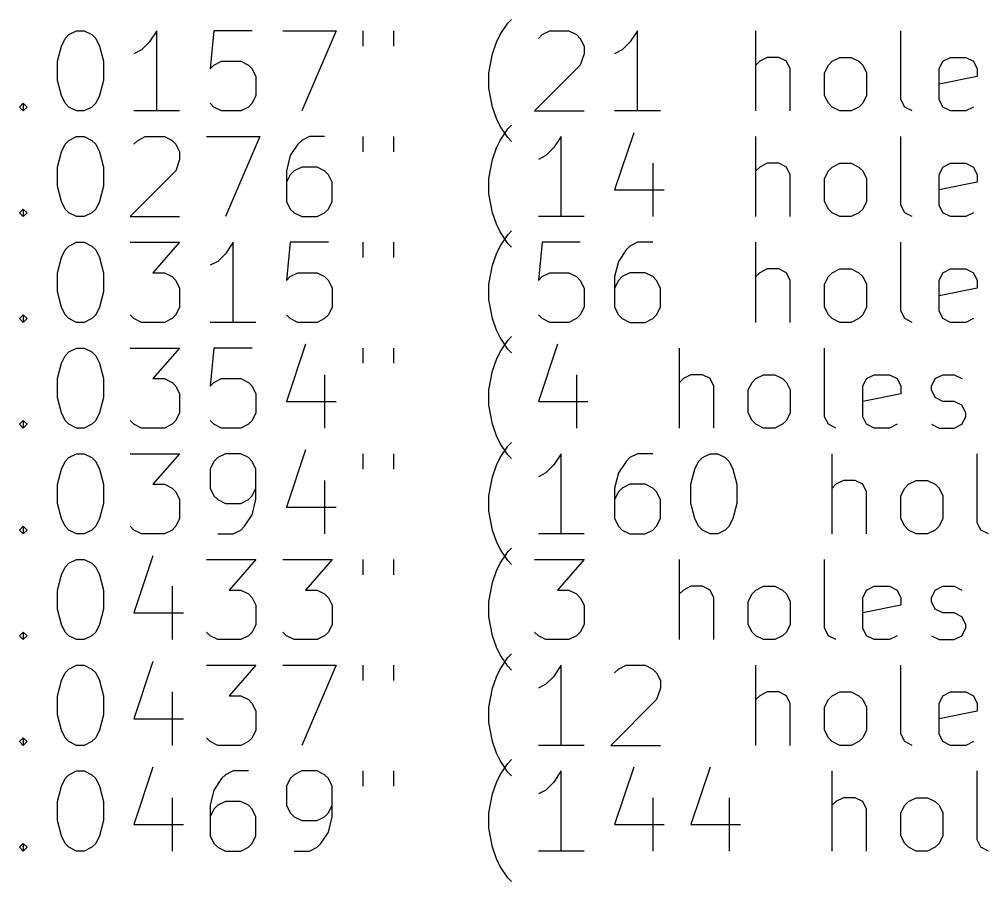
# Model space of a CAD drawing. Extents: x 114 to 215, y -162 to -37.
# Drawn here: x 138.6 to 162.79, y -161.86 to -140.34 of the extents above; entities that cross this region are included whole.
import ezdxf

# ---------------------------------------------------------------- set-up
doc = ezdxf.new("R2010")
doc.units = 0
doc.layers.add('BLACK', color=7, linetype='CONTINUOUS')

msp = doc.modelspace()

# ---------------------------------------------------------------- linework, layer by layer
at = {"layer": 'BLACK', "linetype": 'CONTINUOUS'}
for p, q in [((150.598, -140.718), (150.789, -140.432)), ((150.789, -140.432), (150.884, -140.337)), ((139.741, -140.813), (139.836, -140.718)), ((139.836, -140.718), (140.027, -140.622)), ((140.027, -140.622), (140.217, -140.622)), ((140.217, -140.622), (140.408, -140.718)), ((140.408, -140.718), (140.503, -140.813)), ((142.027, -140.622), (141.836, -140.908)), ((142.027, -142.622), (142.027, -140.622)), ((143.455, -140.622), (143.36, -141.575)), ((144.408, -140.622), (143.455, -140.622)), ((145.17, -140.622), (146.503, -140.622)), ((146.503, -140.622), (145.646, -142.622)), ((147.17, -140.622), (147.17, -141.003)), ((147.932, -140.622), (147.932, -141.003)), ((150.503, -140.908), (150.598, -140.718)), ((151.551, -140.813), (151.646, -140.718)), ((151.646, -140.718), (151.836, -140.622)), ((151.836, -140.622), (152.313, -140.622)), ((152.313, -140.622), (152.503, -140.718)), ((152.503, -140.718), (152.598, -140.813)), ((154.027, -140.622), (153.836, -140.908)), ((154.027, -142.622), (154.027, -140.622)), ((156.979, -142.622), (156.979, -140.622)), ((160.598, -142.337), (160.598, -140.622)), ((139.551, -141.384), (139.646, -141.003)), ((139.646, -141.003), (139.741, -140.813)), ((140.503, -140.813), (140.598, -141.003)), ((140.598, -141.003), (140.694, -141.384)), ((141.836, -140.908), (141.646, -141.098)), ((150.408, -141.194), (150.503, -140.908)), ((152.598, -140.813), (152.694, -141.003)), ((152.694, -141.003), (152.694, -141.194)), ((153.836, -140.908), (153.646, -141.098)), ((141.646, -141.098), (141.455, -141.194)), ((150.313, -141.67), (150.408, -141.194)), ((152.694, -141.194), (152.598, -141.479)), ((153.646, -141.098), (153.455, -141.194)), ((139.551, -141.86), (139.551, -141.384)), ((140.694, -141.384), (140.694, -141.86)), ((143.36, -141.575), (143.455, -141.479)), ((143.455, -141.479), (143.646, -141.384)), ((143.646, -141.384), (144.122, -141.384)), ((144.122, -141.384), (144.313, -141.479)), ((144.313, -141.479), (144.408, -141.575)), ((152.598, -141.479), (151.455, -142.622)), ((157.075, -141.384), (156.979, -141.479)), ((157.265, -141.289), (157.075, -141.384)), ((157.551, -141.289), (157.265, -141.289)), ((157.741, -141.384), (157.551, -141.289)), ((157.836, -141.575), (157.741, -141.384)), ((158.694, -141.67), (158.789, -141.479)), ((158.789, -141.479), (158.884, -141.384)), ((158.884, -141.384), (159.075, -141.289)), ((159.075, -141.289), (159.36, -141.289)), ((159.36, -141.289), (159.551, -141.384)), ((159.551, -141.384), (159.646, -141.479)), ((159.646, -141.479), (159.741, -141.67)), ((161.551, -141.575), (161.646, -141.384)), ((161.646, -141.384), (161.836, -141.289)), ((161.836, -141.289), (162.217, -141.289)), ((162.217, -141.289), (162.408, -141.384)), ((162.408, -141.384), (162.503, -141.575)), ((144.408, -141.575), (144.503, -141.765)), ((150.313, -142.051), (150.313, -141.67)), ((157.836, -142.622), (157.836, -141.575)), ((158.694, -142.241), (158.694, -141.67)), ((159.741, -141.67), (159.741, -142.241)), ((161.551, -142.337), (161.551, -141.575)), ((162.503, -141.575), (162.503, -141.765)), ((139.646, -142.241), (139.551, -141.86)), ((140.694, -141.86), (140.598, -142.241)), ((144.503, -141.765), (144.503, -142.241)), ((162.503, -141.765), (161.551, -141.956)), ((139.741, -142.432), (139.646, -142.241)), ((140.598, -142.241), (140.503, -142.432)), ((144.503, -142.241), (144.408, -142.432)), ((150.408, -142.527), (150.313, -142.051)), ((158.789, -142.432), (158.694, -142.241)), ((159.741, -142.241), (159.646, -142.432)), ((138.598, -142.527), (138.694, -142.432)), ((138.694, -142.432), (138.789, -142.527)), ((138.694, -142.432), (138.694, -142.622)), ((139.836, -142.527), (139.741, -142.432)), ((140.503, -142.432), (140.408, -142.527)), ((143.455, -142.527), (143.36, -142.432)), ((144.408, -142.432), (144.313, -142.527)), ((158.884, -142.527), (158.789, -142.432)), ((159.646, -142.432), (159.551, -142.527)), ((160.694, -142.527), (160.598, -142.337)), ((161.646, -142.527), (161.551, -142.337)), ((138.694, -142.622), (138.598, -142.527)), ((138.789, -142.527), (138.694, -142.622)), ((140.027, -142.622), (139.836, -142.527)), ((140.217, -142.622), (140.027, -142.622)), ((140.408, -142.527), (140.217, -142.622)), ((142.598, -142.622), (141.455, -142.622)), ((143.646, -142.622), (143.455, -142.527)), ((144.122, -142.622), (143.646, -142.622)), ((144.313, -142.527), (144.122, -142.622)), ((150.503, -142.813), (150.408, -142.527)), ((151.455, -142.622), (152.694, -142.622)), ((154.598, -142.622), (153.455, -142.622)), ((159.075, -142.622), (158.884, -142.527)), ((159.36, -142.622), (159.075, -142.622)), ((159.551, -142.527), (159.36, -142.622)), ((160.884, -142.622), (160.694, -142.527)), ((161.836, -142.622), (161.646, -142.527)), ((162.217, -142.622), (161.836, -142.622)), ((162.408, -142.527), (162.217, -142.622)), ((150.598, -143.003), (150.503, -142.813)), ((150.789, -143.289), (150.598, -143.003)), ((150.598, -143.357), (150.789, -143.072)), ((150.789, -143.072), (150.884, -142.977)), ((153.932, -143.167), (153.455, -144.596)), ((139.741, -143.453), (139.836, -143.357)), ((139.836, -143.357), (140.027, -143.262)), ((140.027, -143.262), (140.217, -143.262)), ((140.217, -143.262), (140.408, -143.357)), ((140.408, -143.357), (140.503, -143.453)), ((141.455, -143.453), (141.551, -143.357)), ((141.551, -143.357), (141.741, -143.262)), ((141.741, -143.262), (142.217, -143.262)), ((142.217, -143.262), (142.408, -143.357)), ((142.408, -143.357), (142.503, -143.453)), ((143.265, -143.262), (144.598, -143.262)), ((144.598, -143.262), (143.741, -145.262)), ((145.646, -143.357), (145.551, -143.453)), ((145.836, -143.262), (145.646, -143.357)), ((146.217, -143.262), (145.836, -143.262)), ((147.17, -143.262), (147.17, -143.643)), ((147.932, -143.262), (147.932, -143.643)), ((150.503, -143.548), (150.598, -143.357)), ((150.884, -143.384), (150.789, -143.289)), ((152.122, -143.262), (151.932, -143.548)), ((152.122, -145.262), (152.122, -143.262)), ((156.979, -145.262), (156.979, -143.262)), ((160.598, -144.977), (160.598, -143.262)), ((139.551, -144.024), (139.646, -143.643)), ((139.646, -143.643), (139.741, -143.453)), ((140.503, -143.453), (140.598, -143.643)), ((140.598, -143.643), (140.694, -144.024)), ((142.503, -143.453), (142.598, -143.643)), ((142.598, -143.643), (142.598, -143.834)), ((145.551, -143.453), (145.36, -143.738)), ((150.408, -143.834), (150.503, -143.548)), ((151.932, -143.548), (151.741, -143.738)), ((142.598, -143.834), (142.503, -144.119)), ((145.36, -143.738), (145.265, -144.119)), ((150.313, -144.31), (150.408, -143.834)), ((151.741, -143.738), (151.551, -143.834)), ((154.408, -143.929), (154.408, -145.262)), ((157.265, -143.929), (157.075, -144.024)), ((157.551, -143.929), (157.265, -143.929)), ((157.741, -144.024), (157.551, -143.929)), ((158.884, -144.024), (159.075, -143.929)), ((159.075, -143.929), (159.36, -143.929)), ((159.36, -143.929), (159.551, -144.024)), ((161.646, -144.024), (161.836, -143.929)), ((161.836, -143.929), (162.217, -143.929)), ((162.217, -143.929), (162.408, -144.024)), ((139.551, -144.5), (139.551, -144.024)), ((140.694, -144.024), (140.694, -144.5)), ((142.503, -144.119), (141.36, -145.262)), ((145.265, -144.119), (145.265, -144.881)), ((145.455, -144.119), (145.36, -144.215)), ((145.646, -144.024), (145.455, -144.119)), ((146.027, -144.024), (145.646, -144.024)), ((146.217, -144.119), (146.027, -144.024)), ((146.313, -144.215), (146.217, -144.119)), ((157.075, -144.024), (156.979, -144.119)), ((157.836, -144.215), (157.741, -144.024)), ((158.694, -144.31), (158.789, -144.119)), ((158.789, -144.119), (158.884, -144.024)), ((159.551, -144.024), (159.646, -144.119)), ((159.646, -144.119), (159.741, -144.31)), ((161.551, -144.215), (161.646, -144.024)), ((162.408, -144.024), (162.503, -144.215)), ((145.36, -144.215), (145.265, -144.405)), ((146.408, -144.405), (146.313, -144.215)), ((146.408, -144.881), (146.408, -144.405)), ((150.313, -144.691), (150.313, -144.31)), ((157.836, -145.262), (157.836, -144.215)), ((158.694, -144.881), (158.694, -144.31)), ((159.741, -144.31), (159.741, -144.881)), ((161.551, -144.977), (161.551, -144.215)), ((162.503, -144.405), (161.551, -144.596)), ((162.503, -144.215), (162.503, -144.405)), ((139.646, -144.881), (139.551, -144.5)), ((140.694, -144.5), (140.598, -144.881)), ((153.455, -144.596), (154.694, -144.596)), ((139.741, -145.072), (139.646, -144.881)), ((140.598, -144.881), (140.503, -145.072)), ((145.265, -144.881), (145.36, -145.072)), ((146.313, -145.072), (146.408, -144.881)), ((150.408, -145.167), (150.313, -144.691)), ((158.789, -145.072), (158.694, -144.881)), ((159.741, -144.881), (159.646, -145.072)), ((138.598, -145.167), (138.694, -145.072)), ((138.694, -145.072), (138.789, -145.167)), ((138.694, -145.072), (138.694, -145.262)), ((139.836, -145.167), (139.741, -145.072)), ((140.503, -145.072), (140.408, -145.167)), ((145.36, -145.072), (145.455, -145.167)), ((146.217, -145.167), (146.313, -145.072)), ((158.884, -145.167), (158.789, -145.072)), ((159.646, -145.072), (159.551, -145.167)), ((160.694, -145.167), (160.598, -144.977)), ((161.646, -145.167), (161.551, -144.977)), ((138.694, -145.262), (138.598, -145.167)), ((138.789, -145.167), (138.694, -145.262)), ((140.027, -145.262), (139.836, -145.167)), ((140.217, -145.262), (140.027, -145.262)), ((140.408, -145.167), (140.217, -145.262)), ((141.36, -145.262), (142.598, -145.262)), ((145.455, -145.167), (145.646, -145.262)), ((145.646, -145.262), (146.027, -145.262)), ((146.027, -145.262), (146.217, -145.167)), ((150.503, -145.453), (150.408, -145.167)), ((152.694, -145.262), (151.551, -145.262)), ((159.075, -145.262), (158.884, -145.167)), ((159.36, -145.262), (159.075, -145.262)), ((159.551, -145.167), (159.36, -145.262)), ((160.884, -145.262), (160.694, -145.167)), ((161.836, -145.262), (161.646, -145.167)), ((162.217, -145.262), (161.836, -145.262)), ((162.408, -145.167), (162.217, -145.262)), ((150.598, -145.643), (150.503, -145.453)), ((150.789, -145.712), (150.884, -145.617)), ((150.789, -145.929), (150.598, -145.643)), ((150.598, -145.998), (150.789, -145.712)), ((139.646, -146.283), (139.741, -146.093)), ((139.741, -146.093), (139.836, -145.998)), ((139.836, -145.998), (140.027, -145.902)), ((140.027, -145.902), (140.217, -145.902)), ((140.217, -145.902), (140.408, -145.998)), ((140.408, -145.998), (140.503, -146.093)), ((140.503, -146.093), (140.598, -146.283)), ((141.36, -145.902), (142.598, -145.902)), ((142.598, -145.902), (141.932, -146.664)), ((143.932, -145.902), (143.741, -146.188)), ((143.932, -147.902), (143.932, -145.902)), ((145.36, -145.902), (145.265, -146.855)), ((146.313, -145.902), (145.36, -145.902)), ((147.17, -145.902), (147.17, -146.283)), ((147.932, -145.902), (147.932, -146.283)), ((150.503, -146.188), (150.598, -145.998)), ((150.884, -146.024), (150.789, -145.929)), ((151.646, -145.902), (151.551, -146.855)), ((152.598, -145.902), (151.646, -145.902)), ((153.741, -146.093), (153.551, -146.378)), ((153.836, -145.998), (153.741, -146.093)), ((154.027, -145.902), (153.836, -145.998)), ((154.408, -145.902), (154.027, -145.902)), ((156.979, -147.902), (156.979, -145.902)), ((160.598, -147.617), (160.598, -145.902)), ((139.551, -146.664), (139.646, -146.283)), ((140.598, -146.283), (140.694, -146.664)), ((143.741, -146.188), (143.551, -146.378)), ((150.408, -146.474), (150.503, -146.188)), ((143.551, -146.378), (143.36, -146.474)), ((150.313, -146.95), (150.408, -146.474)), ((153.551, -146.378), (153.455, -146.759)), ((157.265, -146.569), (157.075, -146.664)), ((157.551, -146.569), (157.265, -146.569)), ((157.741, -146.664), (157.551, -146.569)), ((158.884, -146.664), (159.075, -146.569)), ((159.075, -146.569), (159.36, -146.569)), ((159.36, -146.569), (159.551, -146.664)), ((161.646, -146.664), (161.836, -146.569)), ((161.836, -146.569), (162.217, -146.569)), ((162.217, -146.569), (162.408, -146.664)), ((139.551, -147.14), (139.551, -146.664)), ((140.694, -146.664), (140.694, -147.14)), ((141.932, -146.664), (142.217, -146.664)), ((142.217, -146.664), (142.408, -146.759)), ((142.408, -146.759), (142.503, -146.855)), ((145.265, -146.855), (145.36, -146.759)), ((145.36, -146.759), (145.551, -146.664)), ((145.551, -146.664), (146.027, -146.664)), ((146.027, -146.664), (146.217, -146.759)), ((146.217, -146.759), (146.313, -146.855)), ((151.551, -146.855), (151.646, -146.759)), ((151.646, -146.759), (151.836, -146.664)), ((151.836, -146.664), (152.313, -146.664)), ((152.313, -146.664), (152.503, -146.759)), ((152.503, -146.759), (152.598, -146.855)), ((153.455, -146.759), (153.455, -147.521)), ((153.646, -146.759), (153.551, -146.855)), ((153.836, -146.664), (153.646, -146.759)), ((154.217, -146.664), (153.836, -146.664)), ((154.408, -146.759), (154.217, -146.664)), ((154.503, -146.855), (154.408, -146.759)), ((157.075, -146.664), (156.979, -146.759)), ((157.836, -146.855), (157.741, -146.664)), ((158.694, -146.95), (158.789, -146.759)), ((158.789, -146.759), (158.884, -146.664)), ((159.551, -146.664), (159.646, -146.759)), ((159.646, -146.759), (159.741, -146.95)), ((161.551, -146.855), (161.646, -146.664)), ((162.408, -146.664), (162.503, -146.855)), ((142.503, -146.855), (142.598, -147.045)), ((142.598, -147.045), (142.598, -147.521)), ((146.313, -146.855), (146.408, -147.045)), ((146.408, -147.045), (146.408, -147.521)), ((150.313, -147.331), (150.313, -146.95)), ((152.598, -146.855), (152.694, -147.045)), ((152.694, -147.045), (152.694, -147.521)), ((153.551, -146.855), (153.455, -147.045)), ((154.598, -147.045), (154.503, -146.855)), ((154.598, -147.521), (154.598, -147.045)), ((157.836, -147.902), (157.836, -146.855)), ((158.694, -147.521), (158.694, -146.95)), ((159.741, -146.95), (159.741, -147.521)), ((161.551, -147.617), (161.551, -146.855)), ((162.503, -147.045), (161.551, -147.236)), ((162.503, -146.855), (162.503, -147.045)), ((139.646, -147.521), (139.551, -147.14)), ((140.694, -147.14), (140.598, -147.521)), ((139.741, -147.712), (139.646, -147.521)), ((140.598, -147.521), (140.503, -147.712)), ((142.598, -147.521), (142.503, -147.712)), ((146.408, -147.521), (146.313, -147.712)), ((150.408, -147.807), (150.313, -147.331)), ((152.694, -147.521), (152.598, -147.712)), ((153.455, -147.521), (153.551, -147.712)), ((154.503, -147.712), (154.598, -147.521)), ((158.789, -147.712), (158.694, -147.521)), ((159.741, -147.521), (159.646, -147.712)), ((138.598, -147.807), (138.694, -147.712)), ((138.694, -147.902), (138.598, -147.807)), ((138.694, -147.712), (138.789, -147.807)), ((138.694, -147.712), (138.694, -147.902)), ((138.789, -147.807), (138.694, -147.902)), ((139.836, -147.807), (139.741, -147.712)), ((140.027, -147.902), (139.836, -147.807)), ((140.408, -147.807), (140.217, -147.902)), ((140.503, -147.712), (140.408, -147.807)), ((141.455, -147.807), (141.36, -147.712)), ((141.646, -147.902), (141.455, -147.807)), ((142.408, -147.807), (142.217, -147.902)), ((142.503, -147.712), (142.408, -147.807)), ((145.36, -147.807), (145.265, -147.712)), ((145.551, -147.902), (145.36, -147.807)), ((146.217, -147.807), (146.027, -147.902)), ((146.313, -147.712), (146.217, -147.807)), ((150.503, -148.093), (150.408, -147.807)), ((151.646, -147.807), (151.551, -147.712)), ((151.836, -147.902), (151.646, -147.807)), ((152.503, -147.807), (152.313, -147.902)), ((152.598, -147.712), (152.503, -147.807)), ((153.551, -147.712), (153.646, -147.807)), ((153.646, -147.807), (153.836, -147.902)), ((154.217, -147.902), (154.408, -147.807)), ((154.408, -147.807), (154.503, -147.712)), ((158.884, -147.807), (158.789, -147.712)), ((159.075, -147.902), (158.884, -147.807)), ((159.551, -147.807), (159.36, -147.902)), ((159.646, -147.712), (159.551, -147.807)), ((160.694, -147.807), (160.598, -147.617)), ((160.884, -147.902), (160.694, -147.807)), ((161.646, -147.807), (161.551, -147.617)), ((161.836, -147.902), (161.646, -147.807)), ((162.408, -147.807), (162.217, -147.902)), ((140.217, -147.902), (140.027, -147.902)), ((142.217, -147.902), (141.646, -147.902)), ((144.503, -147.902), (143.36, -147.902)), ((146.027, -147.902), (145.551, -147.902)), ((152.313, -147.902), (151.836, -147.902)), ((153.836, -147.902), (154.217, -147.902)), ((159.36, -147.902), (159.075, -147.902)), ((162.217, -147.902), (161.836, -147.902)), ((150.598, -148.283), (150.503, -148.093)), ((150.789, -148.569), (150.598, -148.283)), ((150.789, -148.352), (150.884, -148.257)), ((145.741, -148.447), (145.265, -149.876)), ((150.598, -148.637), (150.789, -148.352)), ((152.027, -148.447), (151.551, -149.876)), ((139.646, -148.923), (139.741, -148.733)), ((139.741, -148.733), (139.836, -148.637)), ((139.836, -148.637), (140.027, -148.542)), ((140.027, -148.542), (140.217, -148.542)), ((140.217, -148.542), (140.408, -148.637)), ((140.408, -148.637), (140.503, -148.733)), ((140.503, -148.733), (140.598, -148.923)), ((141.36, -148.542), (142.598, -148.542)), ((142.598, -148.542), (141.932, -149.304)), ((143.455, -148.542), (143.36, -149.495)), ((144.408, -148.542), (143.455, -148.542)), ((147.17, -148.542), (147.17, -148.923)), ((147.932, -148.542), (147.932, -148.923)), ((150.503, -148.828), (150.598, -148.637)), ((150.884, -148.664), (150.789, -148.569)), ((155.075, -150.542), (155.075, -148.542)), ((158.694, -150.257), (158.694, -148.542)), ((139.551, -149.304), (139.646, -148.923)), ((140.598, -148.923), (140.694, -149.304)), ((150.408, -149.114), (150.503, -148.828)), ((146.217, -149.209), (146.217, -150.542)), ((150.313, -149.59), (150.408, -149.114)), ((152.503, -149.209), (152.503, -150.542)), ((155.36, -149.209), (155.17, -149.304)), ((155.646, -149.209), (155.36, -149.209)), ((155.836, -149.304), (155.646, -149.209)), ((156.979, -149.304), (157.17, -149.209)), ((157.17, -149.209), (157.455, -149.209)), ((157.455, -149.209), (157.646, -149.304)), ((159.741, -149.304), (159.932, -149.209)), ((159.932, -149.209), (160.313, -149.209)), ((160.313, -149.209), (160.503, -149.304)), ((161.455, -149.304), (161.646, -149.209)), ((161.646, -149.209), (161.932, -149.209)), ((161.932, -149.209), (162.122, -149.304)), ((139.551, -149.78), (139.551, -149.304)), ((140.694, -149.304), (140.694, -149.78)), ((141.932, -149.304), (142.217, -149.304)), ((142.217, -149.304), (142.408, -149.399)), ((142.408, -149.399), (142.503, -149.495)), ((142.503, -149.495), (142.598, -149.685)), ((143.36, -149.495), (143.455, -149.399)), ((143.455, -149.399), (143.646, -149.304)), ((143.646, -149.304), (144.122, -149.304)), ((144.122, -149.304), (144.313, -149.399)), ((144.313, -149.399), (144.408, -149.495)), ((144.408, -149.495), (144.503, -149.685)), ((155.17, -149.304), (155.075, -149.399)), ((155.932, -149.495), (155.836, -149.304)), ((155.932, -150.542), (155.932, -149.495)), ((156.789, -149.59), (156.884, -149.399)), ((156.884, -149.399), (156.979, -149.304)), ((157.646, -149.304), (157.741, -149.399)), ((157.741, -149.399), (157.836, -149.59)), ((159.646, -149.495), (159.741, -149.304)), ((159.646, -150.257), (159.646, -149.495)), ((160.503, -149.304), (160.598, -149.495)), ((160.598, -149.495), (160.598, -149.685)), ((161.36, -149.495), (161.455, -149.304)), ((161.36, -149.59), (161.36, -149.495)), ((142.598, -149.685), (142.598, -150.161)), ((144.503, -149.685), (144.503, -150.161)), ((150.313, -149.971), (150.313, -149.59)), ((156.789, -150.161), (156.789, -149.59)), ((157.836, -149.59), (157.836, -150.161)), ((160.598, -149.685), (159.646, -149.876)), ((161.455, -149.78), (161.36, -149.59)), ((139.646, -150.161), (139.551, -149.78)), ((140.694, -149.78), (140.598, -150.161)), ((145.265, -149.876), (146.503, -149.876)), ((150.408, -150.447), (150.313, -149.971)), ((151.551, -149.876), (152.789, -149.876)), ((161.646, -149.876), (161.455, -149.78)), ((161.932, -149.876), (161.646, -149.876)), ((162.122, -149.971), (161.932, -149.876)), ((162.217, -150.161), (162.122, -149.971)), ((139.741, -150.352), (139.646, -150.161)), ((140.598, -150.161), (140.503, -150.352)), ((142.598, -150.161), (142.503, -150.352)), ((144.503, -150.161), (144.408, -150.352)), ((156.884, -150.352), (156.789, -150.161)), ((157.836, -150.161), (157.741, -150.352)), ((162.217, -150.257), (162.217, -150.161)), ((138.598, -150.447), (138.694, -150.352)), ((138.694, -150.542), (138.598, -150.447)), ((138.694, -150.352), (138.789, -150.447)), ((138.694, -150.352), (138.694, -150.542)), ((138.789, -150.447), (138.694, -150.542)), ((139.836, -150.447), (139.741, -150.352)), ((140.027, -150.542), (139.836, -150.447)), ((140.408, -150.447), (140.217, -150.542)), ((140.503, -150.352), (140.408, -150.447)), ((141.455, -150.447), (141.36, -150.352)), ((141.646, -150.542), (141.455, -150.447)), ((142.408, -150.447), (142.217, -150.542)), ((142.503, -150.352), (142.408, -150.447)), ((143.455, -150.447), (143.36, -150.352)), ((143.646, -150.542), (143.455, -150.447)), ((144.313, -150.447), (144.122, -150.542)), ((144.408, -150.352), (144.313, -150.447)), ((150.503, -150.733), (150.408, -150.447)), ((156.979, -150.447), (156.884, -150.352)), ((157.17, -150.542), (156.979, -150.447)), ((157.646, -150.447), (157.455, -150.542)), ((157.741, -150.352), (157.646, -150.447)), ((158.789, -150.447), (158.694, -150.257)), ((158.979, -150.542), (158.789, -150.447)), ((159.741, -150.447), (159.646, -150.257)), ((159.932, -150.542), (159.741, -150.447)), ((160.503, -150.447), (160.313, -150.542)), ((161.36, -150.447), (161.551, -150.542)), ((161.932, -150.542), (162.122, -150.447)), ((162.122, -150.447), (162.217, -150.257)), ((140.217, -150.542), (140.027, -150.542)), ((142.217, -150.542), (141.646, -150.542)), ((144.122, -150.542), (143.646, -150.542)), ((157.455, -150.542), (157.17, -150.542)), ((160.313, -150.542), (159.932, -150.542)), ((161.551, -150.542), (161.932, -150.542)), ((150.598, -150.923), (150.503, -150.733)), ((150.789, -151.209), (150.598, -150.923)), ((150.789, -150.992), (150.884, -150.897)), ((139.836, -151.278), (140.027, -151.182)), ((140.027, -151.182), (140.217, -151.182)), ((140.217, -151.182), (140.408, -151.278)), ((141.36, -151.182), (142.598, -151.182)), ((142.598, -151.182), (141.932, -151.944)), ((143.741, -151.182), (143.551, -151.278)), ((144.122, -151.182), (143.741, -151.182)), ((144.313, -151.278), (144.122, -151.182)), ((145.741, -151.087), (145.265, -152.516)), ((147.17, -151.182), (147.17, -151.563)), ((147.932, -151.182), (147.932, -151.563)), ((150.598, -151.278), (150.789, -150.992)), ((152.122, -151.182), (151.932, -151.468)), ((152.122, -153.182), (152.122, -151.182)), ((154.027, -151.182), (153.836, -151.278)), ((154.408, -151.182), (154.027, -151.182)), ((155.646, -151.278), (155.836, -151.182)), ((155.836, -151.182), (156.027, -151.182)), ((156.027, -151.182), (156.217, -151.278)), ((158.884, -153.182), (158.884, -151.182)), ((162.503, -152.897), (162.503, -151.182)), ((139.646, -151.563), (139.741, -151.373)), ((139.741, -151.373), (139.836, -151.278)), ((140.408, -151.278), (140.503, -151.373)), ((140.503, -151.373), (140.598, -151.563)), ((143.455, -151.373), (143.36, -151.563)), ((143.551, -151.278), (143.455, -151.373)), ((144.408, -151.373), (144.313, -151.278)), ((144.503, -151.563), (144.408, -151.373)), ((150.503, -151.468), (150.598, -151.278)), ((150.884, -151.304), (150.789, -151.209)), ((153.741, -151.373), (153.551, -151.658)), ((153.836, -151.278), (153.741, -151.373)), ((155.455, -151.563), (155.551, -151.373)), ((155.551, -151.373), (155.646, -151.278)), ((156.217, -151.278), (156.313, -151.373)), ((156.313, -151.373), (156.408, -151.563)), ((139.551, -151.944), (139.646, -151.563)), ((140.598, -151.563), (140.694, -151.944)), ((143.36, -151.563), (143.36, -152.039)), ((144.503, -152.325), (144.503, -151.563)), ((150.408, -151.754), (150.503, -151.468)), ((151.741, -151.658), (151.551, -151.754)), ((151.932, -151.468), (151.741, -151.658)), ((153.551, -151.658), (153.455, -152.039)), ((155.36, -151.944), (155.455, -151.563)), ((156.408, -151.563), (156.503, -151.944)), ((146.217, -151.849), (146.217, -153.182)), ((150.313, -152.23), (150.408, -151.754)), ((159.17, -151.849), (158.979, -151.944)), ((159.455, -151.849), (159.17, -151.849)), ((159.646, -151.944), (159.455, -151.849)), ((160.789, -151.944), (160.979, -151.849)), ((160.979, -151.849), (161.265, -151.849)), ((161.265, -151.849), (161.455, -151.944)), ((139.551, -152.42), (139.551, -151.944)), ((140.694, -151.944), (140.694, -152.42)), ((141.932, -151.944), (142.217, -151.944)), ((142.217, -151.944), (142.408, -152.039)), ((142.408, -152.039), (142.503, -152.135)), ((142.503, -152.135), (142.598, -152.325)), ((143.36, -152.039), (143.455, -152.23)), ((144.408, -152.23), (144.503, -152.039)), ((153.455, -152.039), (153.455, -152.801)), ((153.551, -152.135), (153.455, -152.325)), ((153.646, -152.039), (153.551, -152.135)), ((153.836, -151.944), (153.646, -152.039)), ((154.217, -151.944), (153.836, -151.944)), ((154.408, -152.039), (154.217, -151.944)), ((154.503, -152.135), (154.408, -152.039)), ((154.598, -152.325), (154.503, -152.135)), ((155.36, -152.42), (155.36, -151.944)), ((156.503, -151.944), (156.503, -152.42)), ((158.979, -151.944), (158.884, -152.039)), ((159.741, -152.135), (159.646, -151.944)), ((159.741, -153.182), (159.741, -152.135)), ((160.598, -152.23), (160.694, -152.039)), ((160.694, -152.039), (160.789, -151.944)), ((161.455, -151.944), (161.551, -152.039)), ((161.551, -152.039), (161.646, -152.23)), ((142.598, -152.325), (142.598, -152.801)), ((143.455, -152.23), (143.551, -152.325)), ((143.551, -152.325), (143.741, -152.42)), ((144.122, -152.42), (144.313, -152.325)), ((144.313, -152.325), (144.408, -152.23)), ((144.408, -152.706), (144.503, -152.325)), ((150.313, -152.611), (150.313, -152.23)), ((154.598, -152.801), (154.598, -152.325)), ((160.598, -152.801), (160.598, -152.23)), ((161.646, -152.23), (161.646, -152.801)), ((139.646, -152.801), (139.551, -152.42)), ((140.694, -152.42), (140.598, -152.801)), ((143.741, -152.42), (144.122, -152.42)), ((145.265, -152.516), (146.503, -152.516)), ((150.408, -153.087), (150.313, -152.611)), ((155.455, -152.801), (155.36, -152.42)), ((156.503, -152.42), (156.408, -152.801)), ((139.741, -152.992), (139.646, -152.801)), ((140.598, -152.801), (140.503, -152.992)), ((142.598, -152.801), (142.503, -152.992)), ((144.217, -152.992), (144.408, -152.706)), ((153.455, -152.801), (153.551, -152.992)), ((154.503, -152.992), (154.598, -152.801)), ((155.551, -152.992), (155.455, -152.801)), ((156.408, -152.801), (156.313, -152.992)), ((160.694, -152.992), (160.598, -152.801)), ((161.646, -152.801), (161.551, -152.992)), ((138.598, -153.087), (138.694, -152.992)), ((138.694, -153.182), (138.598, -153.087)), ((138.694, -152.992), (138.789, -153.087)), ((138.694, -152.992), (138.694, -153.182)), ((138.789, -153.087), (138.694, -153.182)), ((139.836, -153.087), (139.741, -152.992)), ((140.027, -153.182), (139.836, -153.087)), ((140.408, -153.087), (140.217, -153.182)), ((140.503, -152.992), (140.408, -153.087)), ((141.455, -153.087), (141.36, -152.992)), ((141.646, -153.182), (141.455, -153.087)), ((142.408, -153.087), (142.217, -153.182)), ((142.503, -152.992), (142.408, -153.087)), ((143.932, -153.182), (144.122, -153.087)), ((144.122, -153.087), (144.217, -152.992)), ((150.503, -153.373), (150.408, -153.087)), ((153.551, -152.992), (153.646, -153.087)), ((153.646, -153.087), (153.836, -153.182)), ((154.217, -153.182), (154.408, -153.087)), ((154.408, -153.087), (154.503, -152.992)), ((155.646, -153.087), (155.551, -152.992)), ((155.836, -153.182), (155.646, -153.087)), ((156.217, -153.087), (156.027, -153.182)), ((156.313, -152.992), (156.217, -153.087)), ((160.789, -153.087), (160.694, -152.992)), ((160.979, -153.182), (160.789, -153.087)), ((161.455, -153.087), (161.265, -153.182)), ((161.551, -152.992), (161.455, -153.087)), ((162.598, -153.087), (162.503, -152.897)), ((162.789, -153.182), (162.598, -153.087)), ((140.217, -153.182), (140.027, -153.182)), ((142.217, -153.182), (141.646, -153.182)), ((143.551, -153.182), (143.932, -153.182)), ((152.694, -153.182), (151.551, -153.182)), ((153.836, -153.182), (154.217, -153.182)), ((156.027, -153.182), (155.836, -153.182)), ((161.265, -153.182), (160.979, -153.182)), ((150.598, -153.563), (150.503, -153.373)), ((150.789, -153.849), (150.598, -153.563)), ((150.789, -153.632), (150.884, -153.537)), ((139.836, -153.917), (140.027, -153.822)), ((140.027, -153.822), (140.217, -153.822)), ((140.217, -153.822), (140.408, -153.917)), ((141.932, -153.727), (141.455, -155.156)), ((143.265, -153.822), (144.503, -153.822)), ((144.503, -153.822), (143.836, -154.584)), ((145.17, -153.822), (146.408, -153.822)), ((146.408, -153.822), (145.741, -154.584)), ((147.17, -153.822), (147.17, -154.203)), ((147.932, -153.822), (147.932, -154.203)), ((150.598, -153.917), (150.789, -153.632)), ((150.884, -153.944), (150.789, -153.849)), ((151.455, -153.822), (152.694, -153.822)), ((152.694, -153.822), (152.027, -154.584)), ((155.075, -155.822), (155.075, -153.822)), ((158.694, -155.537), (158.694, -153.822)), ((139.646, -154.203), (139.741, -154.013)), ((139.741, -154.013), (139.836, -153.917)), ((140.408, -153.917), (140.503, -154.013)), ((140.503, -154.013), (140.598, -154.203)), ((150.503, -154.108), (150.598, -153.917)), ((139.551, -154.584), (139.646, -154.203)), ((140.598, -154.203), (140.694, -154.584)), ((150.408, -154.394), (150.503, -154.108)), ((142.408, -154.489), (142.408, -155.822)), ((150.313, -154.87), (150.408, -154.394)), ((155.36, -154.489), (155.17, -154.584)), ((155.646, -154.489), (155.36, -154.489)), ((155.836, -154.584), (155.646, -154.489)), ((156.979, -154.584), (157.17, -154.489)), ((157.17, -154.489), (157.455, -154.489)), ((157.455, -154.489), (157.646, -154.584)), ((159.741, -154.584), (159.932, -154.489)), ((159.932, -154.489), (160.313, -154.489)), ((160.313, -154.489), (160.503, -154.584)), ((161.455, -154.584), (161.646, -154.489)), ((161.646, -154.489), (161.932, -154.489)), ((161.932, -154.489), (162.122, -154.584)), ((139.551, -155.06), (139.551, -154.584)), ((140.694, -154.584), (140.694, -155.06)), ((143.836, -154.584), (144.122, -154.584)), ((144.122, -154.584), (144.313, -154.679)), ((144.313, -154.679), (144.408, -154.775)), ((144.408, -154.775), (144.503, -154.965)), ((145.741, -154.584), (146.027, -154.584)), ((146.027, -154.584), (146.217, -154.679)), ((146.217, -154.679), (146.313, -154.775)), ((146.313, -154.775), (146.408, -154.965)), ((152.027, -154.584), (152.313, -154.584)), ((152.313, -154.584), (152.503, -154.679)), ((152.503, -154.679), (152.598, -154.775)), ((152.598, -154.775), (152.694, -154.965)), ((155.17, -154.584), (155.075, -154.679)), ((155.932, -154.775), (155.836, -154.584)), ((155.932, -155.822), (155.932, -154.775)), ((156.789, -154.87), (156.884, -154.679)), ((156.884, -154.679), (156.979, -154.584)), ((157.646, -154.584), (157.741, -154.679)), ((157.741, -154.679), (157.836, -154.87)), ((159.646, -154.775), (159.741, -154.584)), ((159.646, -155.537), (159.646, -154.775)), ((160.503, -154.584), (160.598, -154.775)), ((160.598, -154.775), (160.598, -154.965)), ((161.36, -154.775), (161.455, -154.584)), ((161.36, -154.87), (161.36, -154.775)), ((139.646, -155.441), (139.551, -155.06)), ((140.694, -155.06), (140.598, -155.441)), ((144.503, -154.965), (144.503, -155.441)), ((146.408, -154.965), (146.408, -155.441)), ((150.313, -155.251), (150.313, -154.87)), ((152.694, -154.965), (152.694, -155.441)), ((156.789, -155.441), (156.789, -154.87)), ((157.836, -154.87), (157.836, -155.441)), ((160.598, -154.965), (159.646, -155.156)), ((161.455, -155.06), (161.36, -154.87)), ((161.646, -155.156), (161.455, -155.06)), ((141.455, -155.156), (142.694, -155.156)), ((150.408, -155.727), (150.313, -155.251)), ((161.932, -155.156), (161.646, -155.156)), ((162.122, -155.251), (161.932, -155.156)), ((162.217, -155.441), (162.122, -155.251)), ((139.741, -155.632), (139.646, -155.441)), ((140.598, -155.441), (140.503, -155.632)), ((144.503, -155.441), (144.408, -155.632)), ((146.408, -155.441), (146.313, -155.632)), ((152.694, -155.441), (152.598, -155.632)), ((156.884, -155.632), (156.789, -155.441)), ((157.836, -155.441), (157.741, -155.632)), ((158.789, -155.727), (158.694, -155.537)), ((159.741, -155.727), (159.646, -155.537)), ((162.122, -155.727), (162.217, -155.537)), ((162.217, -155.537), (162.217, -155.441)), ((138.598, -155.727), (138.694, -155.632)), ((138.694, -155.822), (138.598, -155.727)), ((138.694, -155.632), (138.789, -155.727)), ((138.694, -155.632), (138.694, -155.822)), ((138.789, -155.727), (138.694, -155.822)), ((139.836, -155.727), (139.741, -155.632)), ((140.027, -155.822), (139.836, -155.727)), ((140.408, -155.727), (140.217, -155.822)), ((140.503, -155.632), (140.408, -155.727)), ((143.36, -155.727), (143.265, -155.632)), ((143.551, -155.822), (143.36, -155.727)), ((144.313, -155.727), (144.122, -155.822)), ((144.408, -155.632), (144.313, -155.727)), ((145.265, -155.727), (145.17, -155.632)), ((145.455, -155.822), (145.265, -155.727)), ((146.217, -155.727), (146.027, -155.822)), ((146.313, -155.632), (146.217, -155.727)), ((150.503, -156.013), (150.408, -155.727)), ((151.551, -155.727), (151.455, -155.632)), ((151.741, -155.822), (151.551, -155.727)), ((152.503, -155.727), (152.313, -155.822)), ((152.598, -155.632), (152.503, -155.727)), ((156.979, -155.727), (156.884, -155.632)), ((157.17, -155.822), (156.979, -155.727)), ((157.646, -155.727), (157.455, -155.822)), ((157.741, -155.632), (157.646, -155.727)), ((158.979, -155.822), (158.789, -155.727)), ((159.932, -155.822), (159.741, -155.727)), ((160.503, -155.727), (160.313, -155.822)), ((161.36, -155.727), (161.551, -155.822)), ((161.932, -155.822), (162.122, -155.727)), ((140.217, -155.822), (140.027, -155.822)), ((144.122, -155.822), (143.551, -155.822)), ((146.027, -155.822), (145.455, -155.822)), ((150.598, -156.203), (150.503, -156.013)), ((152.313, -155.822), (151.741, -155.822)), ((157.455, -155.822), (157.17, -155.822)), ((160.313, -155.822), (159.932, -155.822)), ((161.551, -155.822), (161.932, -155.822)), ((150.789, -156.489), (150.598, -156.203)), ((150.598, -156.558), (150.789, -156.272)), ((150.789, -156.272), (150.884, -156.177)), ((139.836, -156.558), (140.027, -156.462)), ((140.027, -156.462), (140.217, -156.462)), ((140.217, -156.462), (140.408, -156.558)), ((141.932, -156.367), (141.455, -157.796)), ((143.265, -156.462), (144.503, -156.462)), ((144.503, -156.462), (143.836, -157.224)), ((145.17, -156.462), (146.503, -156.462)), ((146.503, -156.462), (145.646, -158.462)), ((147.17, -156.462), (147.17, -156.843)), ((147.932, -156.462), (147.932, -156.843)), ((150.884, -156.584), (150.789, -156.489)), ((152.122, -156.462), (151.932, -156.748)), ((152.122, -158.462), (152.122, -156.462)), ((153.551, -156.558), (153.741, -156.462)), ((153.741, -156.462), (154.217, -156.462)), ((154.217, -156.462), (154.408, -156.558)), ((156.979, -158.462), (156.979, -156.462)), ((160.598, -158.177), (160.598, -156.462)), ((139.646, -156.843), (139.741, -156.653)), ((139.741, -156.653), (139.836, -156.558)), ((140.408, -156.558), (140.503, -156.653)), ((140.503, -156.653), (140.598, -156.843)), ((150.408, -157.034), (150.503, -156.748)), ((150.503, -156.748), (150.598, -156.558)), ((151.932, -156.748), (151.741, -156.938)), ((153.455, -156.653), (153.551, -156.558)), ((154.408, -156.558), (154.503, -156.653)), ((154.503, -156.653), (154.598, -156.843)), ((139.551, -157.224), (139.646, -156.843)), ((140.598, -156.843), (140.694, -157.224)), ((151.741, -156.938), (151.551, -157.034)), ((154.598, -156.843), (154.598, -157.034)), ((139.551, -157.7), (139.551, -157.224)), ((140.694, -157.224), (140.694, -157.7)), ((142.408, -157.129), (142.408, -158.462)), ((143.836, -157.224), (144.122, -157.224)), ((144.122, -157.224), (144.313, -157.319)), ((150.313, -157.51), (150.408, -157.034)), ((154.598, -157.034), (154.503, -157.319)), ((157.075, -157.224), (156.979, -157.319)), ((157.265, -157.129), (157.075, -157.224)), ((157.551, -157.129), (157.265, -157.129)), ((157.741, -157.224), (157.551, -157.129)), ((157.836, -157.415), (157.741, -157.224)), ((158.789, -157.319), (158.884, -157.224)), ((158.884, -157.224), (159.075, -157.129)), ((159.075, -157.129), (159.36, -157.129)), ((159.36, -157.129), (159.551, -157.224)), ((159.551, -157.224), (159.646, -157.319)), ((161.551, -157.415), (161.646, -157.224)), ((161.646, -157.224), (161.836, -157.129)), ((161.836, -157.129), (162.217, -157.129)), ((162.217, -157.129), (162.408, -157.224)), ((162.408, -157.224), (162.503, -157.415)), ((144.313, -157.319), (144.408, -157.415)), ((144.408, -157.415), (144.503, -157.605)), ((154.503, -157.319), (153.36, -158.462)), ((157.836, -158.462), (157.836, -157.415)), ((158.694, -157.51), (158.789, -157.319)), ((159.646, -157.319), (159.741, -157.51)), ((161.551, -158.177), (161.551, -157.415)), ((162.503, -157.415), (162.503, -157.605)), ((139.646, -158.081), (139.551, -157.7)), ((140.694, -157.7), (140.598, -158.081)), ((144.503, -157.605), (144.503, -158.081)), ((150.313, -157.891), (150.313, -157.51)), ((158.694, -158.081), (158.694, -157.51)), ((159.741, -157.51), (159.741, -158.081)), ((162.503, -157.605), (161.551, -157.796)), ((141.455, -157.796), (142.694, -157.796)), ((150.408, -158.367), (150.313, -157.891)), ((139.741, -158.272), (139.646, -158.081)), ((140.598, -158.081), (140.503, -158.272)), ((144.503, -158.081), (144.408, -158.272)), ((158.789, -158.272), (158.694, -158.081)), ((159.741, -158.081), (159.646, -158.272)), ((160.694, -158.367), (160.598, -158.177)), ((161.646, -158.367), (161.551, -158.177)), ((138.598, -158.367), (138.694, -158.272)), ((138.694, -158.462), (138.598, -158.367)), ((138.694, -158.272), (138.789, -158.367)), ((138.694, -158.272), (138.694, -158.462)), ((138.789, -158.367), (138.694, -158.462)), ((139.836, -158.367), (139.741, -158.272)), ((140.027, -158.462), (139.836, -158.367)), ((140.408, -158.367), (140.217, -158.462)), ((140.503, -158.272), (140.408, -158.367)), ((143.36, -158.367), (143.265, -158.272)), ((143.551, -158.462), (143.36, -158.367)), ((144.313, -158.367), (144.122, -158.462)), ((144.408, -158.272), (144.313, -158.367)), ((150.503, -158.653), (150.408, -158.367)), ((158.884, -158.367), (158.789, -158.272)), ((159.075, -158.462), (158.884, -158.367)), ((159.551, -158.367), (159.36, -158.462)), ((159.646, -158.272), (159.551, -158.367)), ((160.884, -158.462), (160.694, -158.367)), ((161.836, -158.462), (161.646, -158.367)), ((162.408, -158.367), (162.217, -158.462)), ((140.217, -158.462), (140.027, -158.462)), ((144.122, -158.462), (143.551, -158.462)), ((150.598, -158.843), (150.503, -158.653)), ((152.694, -158.462), (151.551, -158.462)), ((153.36, -158.462), (154.598, -158.462)), ((159.36, -158.462), (159.075, -158.462)), ((162.217, -158.462), (161.836, -158.462)), ((150.789, -159.129), (150.598, -158.843)), ((150.598, -159.197), (150.789, -158.912)), ((150.789, -158.912), (150.884, -158.817)), ((139.836, -159.197), (140.027, -159.102)), ((140.027, -159.102), (140.217, -159.102)), ((140.217, -159.102), (140.408, -159.197)), ((141.932, -159.007), (141.455, -160.436)), ((143.932, -159.102), (143.741, -159.197)), ((144.313, -159.102), (143.932, -159.102)), ((145.646, -159.102), (145.455, -159.197)), ((146.027, -159.102), (145.646, -159.102)), ((146.217, -159.197), (146.027, -159.102)), ((147.17, -159.102), (147.17, -159.483)), ((147.932, -159.102), (147.932, -159.483)), ((150.884, -159.224), (150.789, -159.129)), ((152.122, -159.102), (151.932, -159.388)), ((152.122, -161.102), (152.122, -159.102)), ((153.932, -159.007), (153.455, -160.436)), ((155.836, -159.007), (155.36, -160.436)), ((158.884, -161.102), (158.884, -159.102)), ((162.503, -160.817), (162.503, -159.102)), ((139.646, -159.483), (139.741, -159.293)), ((139.741, -159.293), (139.836, -159.197)), ((140.408, -159.197), (140.503, -159.293)), ((140.503, -159.293), (140.598, -159.483)), ((143.646, -159.293), (143.455, -159.578)), ((143.741, -159.197), (143.646, -159.293)), ((145.36, -159.293), (145.265, -159.483)), ((145.455, -159.197), (145.36, -159.293)), ((146.313, -159.293), (146.217, -159.197)), ((146.408, -159.483), (146.313, -159.293)), ((150.408, -159.674), (150.503, -159.388)), ((150.503, -159.388), (150.598, -159.197)), ((151.932, -159.388), (151.741, -159.578)), ((139.551, -159.864), (139.646, -159.483)), ((140.598, -159.483), (140.694, -159.864)), ((143.455, -159.578), (143.36, -159.959)), ((145.265, -159.483), (145.265, -159.959)), ((146.408, -160.245), (146.408, -159.483)), ((151.741, -159.578), (151.551, -159.674)), ((139.551, -160.34), (139.551, -159.864)), ((140.694, -159.864), (140.694, -160.34)), ((142.408, -159.769), (142.408, -161.102)), ((143.741, -159.864), (143.551, -159.959)), ((144.122, -159.864), (143.741, -159.864)), ((144.313, -159.959), (144.122, -159.864)), ((150.313, -160.15), (150.408, -159.674)), ((154.408, -159.769), (154.408, -161.102)), ((156.313, -159.769), (156.313, -161.102)), ((158.979, -159.864), (158.884, -159.959)), ((159.17, -159.769), (158.979, -159.864)), ((159.455, -159.769), (159.17, -159.769)), ((159.646, -159.864), (159.455, -159.769)), ((159.741, -160.055), (159.646, -159.864)), ((160.694, -159.959), (160.789, -159.864)), ((160.789, -159.864), (160.979, -159.769)), ((160.979, -159.769), (161.265, -159.769)), ((161.265, -159.769), (161.455, -159.864)), ((161.455, -159.864), (161.551, -159.959)), ((143.36, -159.959), (143.36, -160.721)), ((143.455, -160.055), (143.36, -160.245)), ((143.551, -159.959), (143.455, -160.055)), ((144.408, -160.055), (144.313, -159.959)), ((144.503, -160.245), (144.408, -160.055)), ((145.265, -159.959), (145.36, -160.15)), ((146.313, -160.15), (146.408, -159.959)), ((159.741, -161.102), (159.741, -160.055)), ((160.598, -160.15), (160.694, -159.959)), ((161.551, -159.959), (161.646, -160.15)), ((139.646, -160.721), (139.551, -160.34)), ((140.694, -160.34), (140.598, -160.721)), ((144.503, -160.721), (144.503, -160.245)), ((145.36, -160.15), (145.455, -160.245)), ((145.455, -160.245), (145.646, -160.34)), ((145.646, -160.34), (146.027, -160.34)), ((146.027, -160.34), (146.217, -160.245)), ((146.217, -160.245), (146.313, -160.15)), ((146.313, -160.626), (146.408, -160.245)), ((150.313, -160.531), (150.313, -160.15)), ((160.598, -160.721), (160.598, -160.15)), ((161.646, -160.15), (161.646, -160.721)), ((141.455, -160.436), (142.694, -160.436)), ((146.122, -160.912), (146.313, -160.626)), ((150.408, -161.007), (150.313, -160.531)), ((153.455, -160.436), (154.694, -160.436)), ((155.36, -160.436), (156.598, -160.436)), ((139.741, -160.912), (139.646, -160.721)), ((140.598, -160.721), (140.503, -160.912)), ((143.36, -160.721), (143.455, -160.912)), ((144.408, -160.912), (144.503, -160.721)), ((160.694, -160.912), (160.598, -160.721)), ((161.646, -160.721), (161.551, -160.912)), ((162.598, -161.007), (162.503, -160.817)), ((138.598, -161.007), (138.694, -160.912)), ((138.694, -161.102), (138.598, -161.007)), ((138.694, -160.912), (138.789, -161.007)), ((138.694, -160.912), (138.694, -161.102)), ((138.789, -161.007), (138.694, -161.102)), ((139.836, -161.007), (139.741, -160.912)), ((140.027, -161.102), (139.836, -161.007)), ((140.217, -161.102), (140.027, -161.102)), ((140.408, -161.007), (140.217, -161.102)), ((140.503, -160.912), (140.408, -161.007)), ((143.455, -160.912), (143.551, -161.007)), ((143.551, -161.007), (143.741, -161.102)), ((143.741, -161.102), (144.122, -161.102)), ((144.122, -161.102), (144.313, -161.007)), ((144.313, -161.007), (144.408, -160.912)), ((145.455, -161.102), (145.836, -161.102)), ((145.836, -161.102), (146.027, -161.007)), ((146.027, -161.007), (146.122, -160.912)), ((150.503, -161.293), (150.408, -161.007)), ((152.694, -161.102), (151.551, -161.102)), ((160.789, -161.007), (160.694, -160.912)), ((160.979, -161.102), (160.789, -161.007)), ((161.265, -161.102), (160.979, -161.102)), ((161.455, -161.007), (161.265, -161.102)), ((161.551, -160.912), (161.455, -161.007)), ((162.789, -161.102), (162.598, -161.007)), ((150.598, -161.483), (150.503, -161.293)), ((150.789, -161.769), (150.598, -161.483)), ((150.884, -161.864), (150.789, -161.769))]:
    msp.add_line(p, q, dxfattribs=at)

doc.saveas('drawing.dxf')
